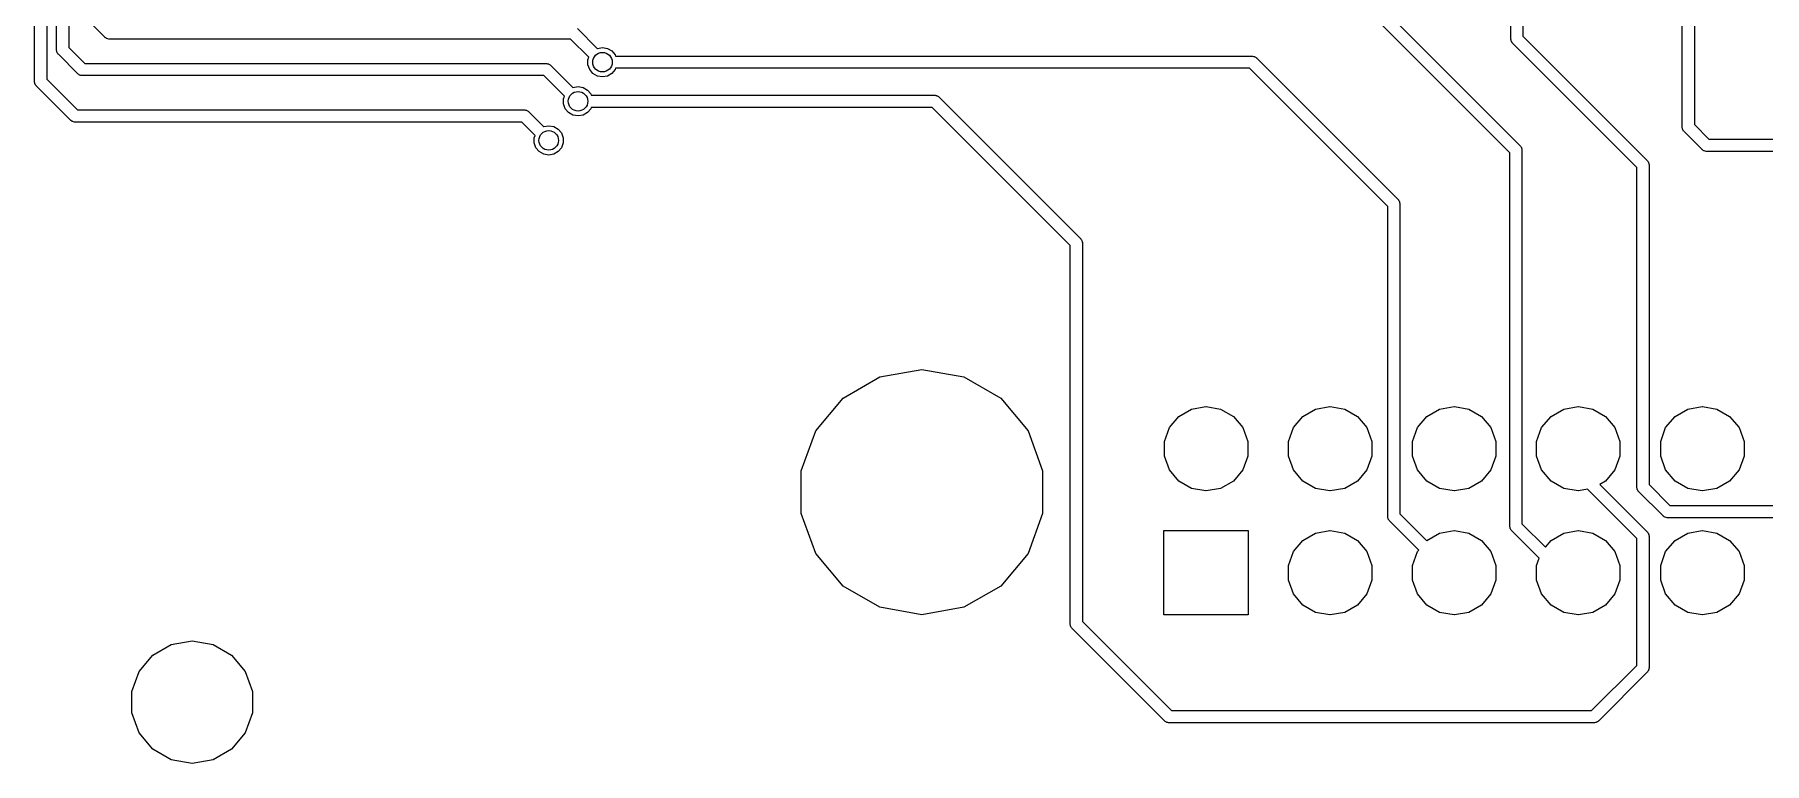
# Model space of a CAD drawing. Extents: x 100.5 to 163.2, y -130.7 to -67.2.
# Drawn here: x 100.47 to 135.88, y -130.72 to -115.8 of the extents above; entities that cross this region are included whole.
import ezdxf

# ---------------------------------------------------------------- set-up
doc = ezdxf.new("R2010")
doc.units = 0
doc.header["$MEASUREMENT"] = 0
doc.layers.add('BLACK', color=7, linetype='CONTINUOUS')

msp = doc.modelspace()

# ---------------------------------------------------------------- linework, layer by layer
at = {"layer": 'Black'}
for p, q in [((100.465, -116.77), (100.465, -73.77)), ((100.715, -73.8218), (100.715, -116.718)), ((100.915, -116.12), (100.915, -74.52)), ((101.165, -74.5718), (101.165, -116.068)), ((134.195, -117.7), (134.195, -108.075)), ((134.445, -108.193), (134.445, -117.648)), ((130.685, -115.89), (130.685, -113.911)), ((130.935, -113.911), (130.935, -115.838)), ((130.665, -118.222), (127.352, -114.908)), ((127.565, -114.768), (130.878, -118.082)), ((101.902, -115.858), (101.402, -115.358)), ((111.578, -115.682), (111.985, -116.088)), ((100.916, -116.125), (100.915, -116.12)), ((100.915, -116.131), (100.916, -116.125)), ((100.92, -116.147), (100.915, -116.131)), ((100.923, -116.163), (100.92, -116.147)), ((101.165, -116.068), (101.492, -116.395)), ((101.906, -115.862), (101.902, -115.858)), ((101.91, -115.866), (101.906, -115.862)), ((101.924, -115.874), (101.91, -115.866)), ((101.937, -115.883), (101.924, -115.874)), ((101.942, -115.885), (101.937, -115.883)), ((101.947, -115.887), (101.942, -115.885)), ((101.963, -115.89), (101.947, -115.887)), ((101.979, -115.895), (101.963, -115.89)), ((101.985, -115.894), (101.979, -115.895)), ((101.99, -115.895), (101.985, -115.894)), ((111.438, -115.895), (101.99, -115.895)), ((111.811, -116.268), (111.438, -115.895)), ((111.985, -116.088), (111.987, -116.087)), ((111.987, -116.087), (112.09, -116.069)), ((112.09, -116.069), (112.193, -116.087)), ((112.193, -116.087), (112.284, -116.139)), ((112.284, -116.139), (112.351, -116.219)), ((130.686, -115.895), (130.685, -115.89)), ((130.685, -115.901), (130.686, -115.895)), ((130.69, -115.917), (130.685, -115.901)), ((130.693, -115.933), (130.69, -115.917)), ((130.695, -115.938), (130.693, -115.933)), ((130.697, -115.943), (130.695, -115.938)), ((130.706, -115.956), (130.697, -115.943)), ((130.714, -115.97), (130.706, -115.956)), ((130.718, -115.974), (130.714, -115.97)), ((130.722, -115.978), (130.718, -115.974)), ((133.265, -118.522), (130.722, -115.978)), ((130.935, -115.838), (133.478, -118.382)), ((100.925, -116.168), (100.923, -116.163)), ((100.927, -116.173), (100.925, -116.168)), ((100.936, -116.186), (100.927, -116.173)), ((100.944, -116.2), (100.936, -116.186)), ((100.948, -116.204), (100.944, -116.2)), ((100.952, -116.208), (100.948, -116.204)), ((101.352, -116.608), (100.952, -116.208)), ((101.492, -116.395), (110.94, -116.395)), ((110.94, -116.395), (110.945, -116.396)), ((110.945, -116.396), (110.951, -116.395)), ((110.951, -116.395), (110.967, -116.4)), ((110.967, -116.4), (110.983, -116.403)), ((110.983, -116.403), (110.988, -116.405)), ((110.988, -116.405), (110.993, -116.407)), ((110.993, -116.407), (111.006, -116.416)), ((111.006, -116.416), (111.02, -116.424)), ((111.02, -116.424), (111.024, -116.428)), ((111.024, -116.428), (111.028, -116.432)), ((111.028, -116.432), (111.485, -116.888)), ((111.793, -116.318), (111.811, -116.268)), ((111.793, -116.422), (111.793, -116.318)), ((111.829, -116.521), (111.793, -116.422)), ((112.351, -116.219), (112.36, -116.245)), ((112.36, -116.495), (112.351, -116.521)), ((112.36, -116.245), (125.39, -116.245)), ((125.338, -116.495), (112.36, -116.495)), ((128.165, -119.322), (125.338, -116.495)), ((125.39, -116.245), (125.395, -116.246)), ((125.395, -116.246), (125.401, -116.245)), ((125.401, -116.245), (125.417, -116.25)), ((125.417, -116.25), (125.433, -116.253)), ((125.433, -116.253), (125.438, -116.255)), ((125.438, -116.255), (125.443, -116.257)), ((125.443, -116.257), (125.456, -116.266)), ((125.456, -116.266), (125.47, -116.274)), ((125.47, -116.274), (125.474, -116.278)), ((125.474, -116.278), (125.478, -116.282)), ((125.478, -116.282), (128.378, -119.182)), ((100.466, -116.775), (100.465, -116.77)), ((100.465, -116.781), (100.466, -116.775)), ((100.47, -116.797), (100.465, -116.781)), ((100.473, -116.813), (100.47, -116.797)), ((100.475, -116.818), (100.473, -116.813)), ((100.477, -116.823), (100.475, -116.818)), ((100.486, -116.836), (100.477, -116.823)), ((100.494, -116.85), (100.486, -116.836)), ((100.498, -116.854), (100.494, -116.85)), ((100.502, -116.858), (100.498, -116.854)), ((101.202, -117.558), (100.502, -116.858)), ((100.715, -116.718), (101.342, -117.345)), ((101.356, -116.612), (101.352, -116.608)), ((101.36, -116.616), (101.356, -116.612)), ((101.374, -116.624), (101.36, -116.616)), ((101.387, -116.633), (101.374, -116.624)), ((101.392, -116.635), (101.387, -116.633)), ((101.397, -116.637), (101.392, -116.635)), ((101.413, -116.64), (101.397, -116.637)), ((101.429, -116.645), (101.413, -116.64)), ((101.435, -116.644), (101.429, -116.645)), ((101.44, -116.645), (101.435, -116.644)), ((110.888, -116.645), (101.44, -116.645)), ((111.311, -117.068), (110.888, -116.645)), ((111.896, -116.601), (111.829, -116.521)), ((111.987, -116.653), (111.896, -116.601)), ((112.09, -116.671), (111.987, -116.653)), ((112.193, -116.653), (112.09, -116.671)), ((112.284, -116.601), (112.193, -116.653)), ((112.351, -116.521), (112.284, -116.601)), ((111.293, -117.118), (111.311, -117.068)), ((111.293, -117.222), (111.293, -117.118)), ((111.485, -116.888), (111.487, -116.887)), ((111.487, -116.887), (111.59, -116.869)), ((111.59, -116.869), (111.693, -116.887)), ((111.693, -116.887), (111.784, -116.939)), ((111.784, -116.939), (111.851, -117.019)), ((111.851, -117.019), (111.86, -117.045)), ((111.86, -117.045), (118.89, -117.045)), ((118.89, -117.045), (118.895, -117.046)), ((118.895, -117.046), (118.901, -117.045)), ((118.901, -117.045), (118.917, -117.05)), ((118.917, -117.05), (118.933, -117.053)), ((118.933, -117.053), (118.938, -117.055)), ((118.938, -117.055), (118.943, -117.057)), ((118.943, -117.057), (118.956, -117.066)), ((118.956, -117.066), (118.97, -117.074)), ((118.97, -117.074), (118.974, -117.078)), ((118.974, -117.078), (118.978, -117.082)), ((118.978, -117.082), (121.878, -119.982)), ((101.206, -117.562), (101.202, -117.558)), ((101.21, -117.566), (101.206, -117.562)), ((101.224, -117.574), (101.21, -117.566)), ((101.342, -117.345), (110.49, -117.345)), ((110.49, -117.345), (110.495, -117.346)), ((110.495, -117.346), (110.501, -117.345)), ((110.501, -117.345), (110.517, -117.35)), ((110.517, -117.35), (110.533, -117.353)), ((110.533, -117.353), (110.538, -117.355)), ((110.538, -117.355), (110.543, -117.357)), ((110.543, -117.357), (110.556, -117.366)), ((110.556, -117.366), (110.57, -117.374)), ((110.57, -117.374), (110.574, -117.378)), ((110.574, -117.378), (110.578, -117.382)), ((110.578, -117.382), (110.885, -117.688)), ((111.329, -117.321), (111.293, -117.222)), ((111.396, -117.401), (111.329, -117.321)), ((111.487, -117.453), (111.396, -117.401)), ((111.59, -117.471), (111.487, -117.453)), ((111.693, -117.453), (111.59, -117.471)), ((111.784, -117.401), (111.693, -117.453)), ((111.851, -117.321), (111.784, -117.401)), ((111.86, -117.295), (111.851, -117.321)), ((118.838, -117.295), (111.86, -117.295)), ((121.665, -120.122), (118.838, -117.295)), ((101.237, -117.583), (101.224, -117.574)), ((101.242, -117.585), (101.237, -117.583)), ((101.247, -117.587), (101.242, -117.585)), ((101.263, -117.59), (101.247, -117.587)), ((101.279, -117.595), (101.263, -117.59)), ((101.285, -117.594), (101.279, -117.595)), ((101.29, -117.595), (101.285, -117.594)), ((110.438, -117.595), (101.29, -117.595)), ((110.711, -117.868), (110.438, -117.595)), ((110.693, -117.918), (110.711, -117.868)), ((110.693, -118.022), (110.693, -117.918)), ((110.885, -117.688), (110.887, -117.687)), ((110.887, -117.687), (110.99, -117.669)), ((110.99, -117.669), (111.093, -117.687)), ((111.093, -117.687), (111.184, -117.739)), ((111.184, -117.739), (111.251, -117.819)), ((111.251, -117.819), (111.287, -117.918)), ((111.287, -117.918), (111.287, -118.022)), ((134.196, -117.705), (134.195, -117.7)), ((134.195, -117.711), (134.196, -117.705)), ((134.2, -117.727), (134.195, -117.711)), ((134.203, -117.743), (134.2, -117.727)), ((134.205, -117.748), (134.203, -117.743)), ((134.207, -117.753), (134.205, -117.748)), ((134.216, -117.766), (134.207, -117.753)), ((134.224, -117.78), (134.216, -117.766)), ((134.228, -117.784), (134.224, -117.78)), ((134.232, -117.788), (134.228, -117.784)), ((134.602, -118.158), (134.232, -117.788)), ((134.445, -117.648), (134.742, -117.945)), ((110.729, -118.121), (110.693, -118.022)), ((110.796, -118.201), (110.729, -118.121)), ((110.887, -118.253), (110.796, -118.201)), ((110.99, -118.271), (110.887, -118.253)), ((111.093, -118.253), (110.99, -118.271)), ((111.184, -118.201), (111.093, -118.253)), ((111.251, -118.121), (111.184, -118.201)), ((111.287, -118.022), (111.251, -118.121)), ((130.665, -125.87), (130.665, -118.222)), ((130.878, -118.082), (130.882, -118.086)), ((130.882, -118.086), (130.886, -118.09)), ((130.886, -118.09), (130.894, -118.104)), ((130.894, -118.104), (130.903, -118.117)), ((130.903, -118.117), (130.905, -118.122)), ((130.905, -118.122), (130.907, -118.127)), ((130.907, -118.127), (130.91, -118.143)), ((130.91, -118.143), (130.915, -118.159)), ((130.915, -118.159), (130.914, -118.165)), ((130.914, -118.165), (130.915, -118.17)), ((130.915, -118.17), (130.915, -125.818)), ((134.606, -118.162), (134.602, -118.158)), ((134.61, -118.166), (134.606, -118.162)), ((134.624, -118.174), (134.61, -118.166)), ((134.637, -118.183), (134.624, -118.174)), ((134.642, -118.185), (134.637, -118.183)), ((134.647, -118.187), (134.642, -118.185)), ((134.663, -118.19), (134.647, -118.187)), ((134.679, -118.195), (134.663, -118.19)), ((134.685, -118.194), (134.679, -118.195)), ((134.69, -118.195), (134.685, -118.194)), ((142.102, -118.195), (134.69, -118.195)), ((134.742, -117.945), (142.19, -117.945)), ((133.265, -125.07), (133.265, -118.522)), ((133.478, -118.382), (133.482, -118.386)), ((133.482, -118.386), (133.486, -118.39)), ((133.486, -118.39), (133.494, -118.404)), ((133.494, -118.404), (133.503, -118.417)), ((133.503, -118.417), (133.505, -118.422)), ((133.505, -118.422), (133.507, -118.427)), ((133.507, -118.427), (133.51, -118.443)), ((133.51, -118.443), (133.515, -118.459)), ((133.515, -118.459), (133.514, -118.465)), ((133.514, -118.465), (133.515, -118.47)), ((133.515, -118.47), (133.515, -125.018)), ((128.165, -125.67), (128.165, -119.322)), ((128.378, -119.182), (128.382, -119.186)), ((128.382, -119.186), (128.386, -119.19)), ((128.386, -119.19), (128.394, -119.204)), ((128.394, -119.204), (128.403, -119.217)), ((128.403, -119.217), (128.405, -119.222)), ((128.405, -119.222), (128.407, -119.227)), ((128.407, -119.227), (128.41, -119.243)), ((128.41, -119.243), (128.415, -119.259)), ((128.415, -119.259), (128.414, -119.265)), ((128.414, -119.265), (128.415, -119.27)), ((128.415, -119.27), (128.415, -125.618)), ((121.878, -119.982), (121.882, -119.986)), ((121.882, -119.986), (121.886, -119.99)), ((121.886, -119.99), (121.894, -120.004)), ((121.894, -120.004), (121.903, -120.017)), ((121.903, -120.017), (121.905, -120.022)), ((121.905, -120.022), (121.907, -120.027)), ((121.907, -120.027), (121.91, -120.043)), ((121.91, -120.043), (121.915, -120.059)), ((121.665, -127.87), (121.665, -120.122)), ((121.915, -120.059), (121.914, -120.065)), ((121.914, -120.065), (121.915, -120.07)), ((121.915, -120.07), (121.915, -127.818)), ((117.018, -123.249), (117.772, -122.813)), ((117.772, -122.813), (118.631, -122.662)), ((118.631, -122.662), (119.489, -122.813)), ((119.489, -122.813), (120.244, -123.249)), ((116.457, -123.916), (117.018, -123.249)), ((120.244, -123.249), (120.804, -123.916)), ((123.889, -123.621), (124.149, -123.471)), ((124.149, -123.471), (124.444, -123.419)), ((124.444, -123.419), (124.451, -123.419)), ((124.451, -123.419), (124.746, -123.471)), ((124.746, -123.471), (125.006, -123.621)), ((126.429, -123.621), (126.689, -123.471)), ((126.689, -123.471), (126.984, -123.419)), ((126.984, -123.419), (126.991, -123.419)), ((126.991, -123.419), (127.286, -123.471)), ((127.286, -123.471), (127.546, -123.621)), ((128.969, -123.621), (129.229, -123.471)), ((129.229, -123.471), (129.524, -123.419)), ((129.524, -123.419), (129.531, -123.419)), ((129.531, -123.419), (129.826, -123.471)), ((129.826, -123.471), (130.086, -123.621)), ((131.509, -123.621), (131.769, -123.471)), ((131.769, -123.471), (132.064, -123.419)), ((132.064, -123.419), (132.071, -123.419)), ((132.071, -123.419), (132.366, -123.471)), ((132.366, -123.471), (132.626, -123.621)), ((134.049, -123.621), (134.309, -123.471)), ((134.309, -123.471), (134.604, -123.419)), ((134.604, -123.419), (134.611, -123.419)), ((134.611, -123.419), (134.906, -123.471)), ((134.906, -123.471), (135.166, -123.621)), ((116.159, -124.735), (116.457, -123.916)), ((120.804, -123.916), (121.102, -124.735)), ((123.594, -124.132), (123.696, -123.85)), ((123.696, -123.85), (123.889, -123.621)), ((125.006, -123.621), (125.198, -123.85)), ((125.198, -123.85), (125.301, -124.132)), ((126.134, -124.132), (126.236, -123.85)), ((126.236, -123.85), (126.429, -123.621)), ((127.546, -123.621), (127.738, -123.85)), ((127.738, -123.85), (127.841, -124.132)), ((128.674, -124.132), (128.776, -123.85)), ((128.776, -123.85), (128.969, -123.621)), ((130.086, -123.621), (130.278, -123.85)), ((130.278, -123.85), (130.381, -124.132)), ((131.214, -124.132), (131.316, -123.85)), ((131.316, -123.85), (131.509, -123.621)), ((132.626, -123.621), (132.818, -123.85)), ((132.818, -123.85), (132.921, -124.132)), ((133.754, -124.132), (133.856, -123.85)), ((133.856, -123.85), (134.049, -123.621)), ((135.166, -123.621), (135.358, -123.85)), ((135.358, -123.85), (135.461, -124.132)), ((123.594, -124.432), (123.594, -124.132)), ((125.301, -124.132), (125.301, -124.432)), ((126.134, -124.432), (126.134, -124.132)), ((127.841, -124.132), (127.841, -124.432)), ((128.674, -124.432), (128.674, -124.132)), ((130.381, -124.132), (130.381, -124.432)), ((131.214, -124.432), (131.214, -124.132)), ((132.921, -124.132), (132.921, -124.432)), ((133.754, -124.432), (133.754, -124.132)), ((135.461, -124.132), (135.461, -124.432)), ((123.696, -124.714), (123.594, -124.432)), ((125.301, -124.432), (125.198, -124.714)), ((126.236, -124.714), (126.134, -124.432)), ((127.841, -124.432), (127.738, -124.714)), ((128.776, -124.714), (128.674, -124.432)), ((130.381, -124.432), (130.278, -124.714)), ((131.316, -124.714), (131.214, -124.432)), ((132.921, -124.432), (132.818, -124.714)), ((133.856, -124.714), (133.754, -124.432)), ((135.461, -124.432), (135.358, -124.714)), ((116.159, -125.607), (116.159, -124.735)), ((121.102, -124.735), (121.102, -125.607)), ((123.889, -124.944), (123.696, -124.714)), ((124.149, -125.094), (123.889, -124.944)), ((125.006, -124.944), (124.746, -125.094)), ((125.198, -124.714), (125.006, -124.944)), ((126.429, -124.944), (126.236, -124.714)), ((126.689, -125.094), (126.429, -124.944)), ((127.546, -124.944), (127.286, -125.094)), ((127.738, -124.714), (127.546, -124.944)), ((128.969, -124.944), (128.776, -124.714)), ((129.229, -125.094), (128.969, -124.944)), ((130.086, -124.944), (129.826, -125.094)), ((130.278, -124.714), (130.086, -124.944)), ((131.509, -124.944), (131.316, -124.714)), ((131.769, -125.094), (131.509, -124.944)), ((132.626, -124.944), (132.508, -125.012)), ((132.818, -124.714), (132.626, -124.944)), ((134.049, -124.944), (133.856, -124.714)), ((134.309, -125.094), (134.049, -124.944)), ((135.166, -124.944), (134.906, -125.094)), ((135.358, -124.714), (135.166, -124.944)), ((124.444, -125.146), (124.149, -125.094)), ((124.451, -125.146), (124.444, -125.146)), ((124.746, -125.094), (124.451, -125.146)), ((126.984, -125.146), (126.689, -125.094)), ((126.991, -125.146), (126.984, -125.146)), ((127.286, -125.094), (126.991, -125.146)), ((129.524, -125.146), (129.229, -125.094)), ((129.531, -125.146), (129.524, -125.146)), ((129.826, -125.094), (129.531, -125.146)), ((132.064, -125.146), (131.769, -125.094)), ((132.071, -125.146), (132.064, -125.146)), ((132.256, -125.113), (132.071, -125.146)), ((133.265, -126.122), (132.256, -125.113)), ((132.508, -125.012), (133.478, -125.982)), ((133.266, -125.075), (133.265, -125.07)), ((133.265, -125.081), (133.266, -125.075)), ((133.27, -125.097), (133.265, -125.081)), ((133.273, -125.113), (133.27, -125.097)), ((133.275, -125.118), (133.273, -125.113)), ((133.277, -125.123), (133.275, -125.118)), ((133.286, -125.136), (133.277, -125.123)), ((133.294, -125.15), (133.286, -125.136)), ((133.298, -125.154), (133.294, -125.15)), ((133.302, -125.158), (133.298, -125.154)), ((133.802, -125.658), (133.302, -125.158)), ((133.515, -125.018), (133.942, -125.445)), ((134.604, -125.146), (134.309, -125.094)), ((134.611, -125.146), (134.604, -125.146)), ((134.906, -125.094), (134.611, -125.146)), ((116.457, -126.426), (116.159, -125.607)), ((121.102, -125.607), (120.804, -126.426)), ((128.166, -125.675), (128.165, -125.67)), ((128.165, -125.681), (128.166, -125.675)), ((128.17, -125.697), (128.165, -125.681)), ((128.173, -125.713), (128.17, -125.697)), ((128.175, -125.718), (128.173, -125.713)), ((128.415, -125.618), (128.964, -126.167)), ((133.806, -125.662), (133.802, -125.658)), ((133.81, -125.666), (133.806, -125.662)), ((133.824, -125.674), (133.81, -125.666)), ((133.837, -125.683), (133.824, -125.674)), ((133.842, -125.685), (133.837, -125.683)), ((133.847, -125.687), (133.842, -125.685)), ((133.863, -125.69), (133.847, -125.687)), ((133.879, -125.695), (133.863, -125.69)), ((133.885, -125.694), (133.879, -125.695)), ((133.89, -125.695), (133.885, -125.694)), ((147.938, -125.695), (133.89, -125.695)), ((133.942, -125.445), (147.99, -125.445)), ((123.584, -127.686), (123.584, -125.959)), ((123.584, -125.959), (125.311, -125.959)), ((125.311, -125.959), (125.311, -127.686)), ((126.429, -126.161), (126.689, -126.011)), ((126.689, -126.011), (126.984, -125.959)), ((126.984, -125.959), (126.991, -125.959)), ((126.991, -125.959), (127.286, -126.011)), ((127.286, -126.011), (127.546, -126.161)), ((128.177, -125.723), (128.175, -125.718)), ((128.186, -125.736), (128.177, -125.723)), ((128.194, -125.75), (128.186, -125.736)), ((128.198, -125.754), (128.194, -125.75)), ((128.202, -125.758), (128.198, -125.754)), ((128.802, -126.359), (128.202, -125.758)), ((128.969, -126.161), (129.229, -126.011)), ((129.229, -126.011), (129.524, -125.959)), ((129.524, -125.959), (129.531, -125.959)), ((129.531, -125.959), (129.826, -126.011)), ((129.826, -126.011), (130.086, -126.161)), ((130.666, -125.875), (130.665, -125.87)), ((130.665, -125.881), (130.666, -125.875)), ((130.67, -125.897), (130.665, -125.881)), ((130.673, -125.913), (130.67, -125.897)), ((130.675, -125.918), (130.673, -125.913)), ((130.677, -125.923), (130.675, -125.918)), ((130.686, -125.936), (130.677, -125.923)), ((130.694, -125.95), (130.686, -125.936)), ((130.698, -125.954), (130.694, -125.95)), ((130.702, -125.958), (130.698, -125.954)), ((131.267, -126.524), (130.702, -125.958)), ((130.915, -125.818), (131.394, -126.297)), ((131.509, -126.161), (131.769, -126.011)), ((131.769, -126.011), (132.064, -125.959)), ((132.064, -125.959), (132.071, -125.959)), ((132.071, -125.959), (132.366, -126.011)), ((132.366, -126.011), (132.626, -126.161)), ((133.478, -125.982), (133.482, -125.986)), ((133.482, -125.986), (133.486, -125.99)), ((133.486, -125.99), (133.494, -126.004)), ((133.494, -126.004), (133.503, -126.017)), ((133.503, -126.017), (133.505, -126.022)), ((133.505, -126.022), (133.507, -126.027)), ((133.507, -126.027), (133.51, -126.043)), ((133.51, -126.043), (133.515, -126.059)), ((133.515, -126.059), (133.514, -126.065)), ((133.514, -126.065), (133.515, -126.07)), ((134.049, -126.161), (134.309, -126.011)), ((134.309, -126.011), (134.604, -125.959)), ((134.604, -125.959), (134.611, -125.959)), ((134.611, -125.959), (134.906, -126.011)), ((134.906, -126.011), (135.166, -126.161)), ((126.134, -126.672), (126.236, -126.39)), ((126.236, -126.39), (126.429, -126.161)), ((127.546, -126.161), (127.738, -126.39)), ((127.738, -126.39), (127.841, -126.672)), ((128.674, -126.672), (128.776, -126.39)), ((128.776, -126.39), (128.802, -126.359)), ((128.964, -126.167), (128.969, -126.161)), ((130.086, -126.161), (130.278, -126.39)), ((130.278, -126.39), (130.381, -126.672)), ((131.394, -126.297), (131.509, -126.161)), ((132.626, -126.161), (132.818, -126.39)), ((132.818, -126.39), (132.921, -126.672)), ((133.265, -128.718), (133.265, -126.122)), ((133.515, -126.07), (133.515, -128.77)), ((133.754, -126.672), (133.856, -126.39)), ((133.856, -126.39), (134.049, -126.161)), ((135.166, -126.161), (135.358, -126.39)), ((135.358, -126.39), (135.461, -126.672)), ((117.018, -127.094), (116.457, -126.426)), ((120.804, -126.426), (120.244, -127.094)), ((126.134, -126.972), (126.134, -126.672)), ((127.841, -126.672), (127.841, -126.972)), ((128.674, -126.972), (128.674, -126.672)), ((130.381, -126.672), (130.381, -126.972)), ((131.214, -126.672), (131.267, -126.524)), ((131.214, -126.972), (131.214, -126.672)), ((132.921, -126.672), (132.921, -126.972)), ((133.754, -126.972), (133.754, -126.672)), ((135.461, -126.672), (135.461, -126.972)), ((117.772, -127.529), (117.018, -127.094)), ((120.244, -127.094), (119.489, -127.529)), ((126.236, -127.254), (126.134, -126.972)), ((127.841, -126.972), (127.738, -127.254)), ((128.776, -127.254), (128.674, -126.972)), ((130.381, -126.972), (130.278, -127.254)), ((131.316, -127.254), (131.214, -126.972)), ((132.921, -126.972), (132.818, -127.254)), ((133.856, -127.254), (133.754, -126.972)), ((135.461, -126.972), (135.358, -127.254)), ((126.429, -127.484), (126.236, -127.254)), ((126.689, -127.634), (126.429, -127.484)), ((127.546, -127.484), (127.286, -127.634)), ((127.738, -127.254), (127.546, -127.484)), ((128.969, -127.484), (128.776, -127.254)), ((129.229, -127.634), (128.969, -127.484)), ((130.086, -127.484), (129.826, -127.634)), ((130.278, -127.254), (130.086, -127.484)), ((131.509, -127.484), (131.316, -127.254)), ((131.769, -127.634), (131.509, -127.484)), ((132.626, -127.484), (132.366, -127.634)), ((132.818, -127.254), (132.626, -127.484)), ((134.049, -127.484), (133.856, -127.254)), ((134.309, -127.634), (134.049, -127.484)), ((135.166, -127.484), (134.906, -127.634)), ((135.358, -127.254), (135.166, -127.484)), ((118.631, -127.681), (117.772, -127.529)), ((119.489, -127.529), (118.631, -127.681)), ((121.915, -127.818), (123.742, -129.645)), ((125.311, -127.686), (123.584, -127.686)), ((126.984, -127.686), (126.689, -127.634)), ((126.991, -127.686), (126.984, -127.686)), ((127.286, -127.634), (126.991, -127.686)), ((129.524, -127.686), (129.229, -127.634)), ((129.531, -127.686), (129.524, -127.686)), ((129.826, -127.634), (129.531, -127.686)), ((132.064, -127.686), (131.769, -127.634)), ((132.071, -127.686), (132.064, -127.686)), ((132.366, -127.634), (132.071, -127.686)), ((134.604, -127.686), (134.309, -127.634)), ((134.611, -127.686), (134.604, -127.686)), ((134.906, -127.634), (134.611, -127.686)), ((121.666, -127.875), (121.665, -127.87)), ((121.665, -127.881), (121.666, -127.875)), ((121.67, -127.897), (121.665, -127.881)), ((121.673, -127.913), (121.67, -127.897)), ((121.675, -127.918), (121.673, -127.913)), ((121.677, -127.923), (121.675, -127.918)), ((121.686, -127.936), (121.677, -127.923)), ((121.694, -127.95), (121.686, -127.936)), ((121.698, -127.954), (121.694, -127.95)), ((121.702, -127.958), (121.698, -127.954)), ((123.602, -129.858), (121.702, -127.958)), ((102.603, -128.843), (102.883, -128.509)), ((102.883, -128.509), (103.261, -128.291)), ((103.261, -128.291), (103.69, -128.215)), ((103.69, -128.215), (104.119, -128.291)), ((104.119, -128.291), (104.497, -128.509)), ((104.497, -128.509), (104.777, -128.843)), ((102.454, -129.252), (102.603, -128.843)), ((104.777, -128.843), (104.926, -129.252)), ((132.338, -129.645), (133.265, -128.718)), ((133.478, -128.858), (132.478, -129.858)), ((133.482, -128.854), (133.478, -128.858)), ((133.486, -128.85), (133.482, -128.854)), ((133.494, -128.836), (133.486, -128.85)), ((133.503, -128.823), (133.494, -128.836)), ((133.505, -128.818), (133.503, -128.823)), ((133.507, -128.813), (133.505, -128.818)), ((133.51, -128.797), (133.507, -128.813)), ((133.515, -128.781), (133.51, -128.797)), ((133.515, -128.77), (133.514, -128.775)), ((133.514, -128.775), (133.515, -128.781)), ((102.454, -129.688), (102.454, -129.252)), ((104.926, -129.252), (104.926, -129.688)), ((102.603, -130.097), (102.454, -129.688)), ((104.926, -129.688), (104.777, -130.097)), ((123.606, -129.862), (123.602, -129.858)), ((123.61, -129.866), (123.606, -129.862)), ((123.624, -129.874), (123.61, -129.866)), ((123.637, -129.883), (123.624, -129.874)), ((123.642, -129.885), (123.637, -129.883)), ((123.647, -129.887), (123.642, -129.885)), ((123.663, -129.89), (123.647, -129.887)), ((123.679, -129.895), (123.663, -129.89)), ((123.685, -129.894), (123.679, -129.895)), ((123.69, -129.895), (123.685, -129.894)), ((132.39, -129.895), (123.69, -129.895)), ((123.742, -129.645), (132.338, -129.645)), ((132.395, -129.894), (132.39, -129.895)), ((132.401, -129.895), (132.395, -129.894)), ((132.417, -129.89), (132.401, -129.895)), ((132.433, -129.887), (132.417, -129.89)), ((132.438, -129.885), (132.433, -129.887)), ((132.443, -129.883), (132.438, -129.885)), ((132.456, -129.874), (132.443, -129.883)), ((132.47, -129.866), (132.456, -129.874)), ((132.474, -129.862), (132.47, -129.866)), ((132.478, -129.858), (132.474, -129.862)), ((102.883, -130.431), (102.603, -130.097)), ((104.777, -130.097), (104.497, -130.431)), ((103.261, -130.649), (102.883, -130.431)), ((103.69, -130.725), (103.261, -130.649)), ((104.119, -130.649), (103.69, -130.725)), ((104.497, -130.431), (104.119, -130.649))]:
    msp.add_line(p, q, dxfattribs=at)
for centre in [(112.09, -116.37), (111.59, -117.17), (110.99, -117.97)]:
    msp.add_circle(centre, 0.2, dxfattribs=at)

doc.saveas('drawing.dxf')
